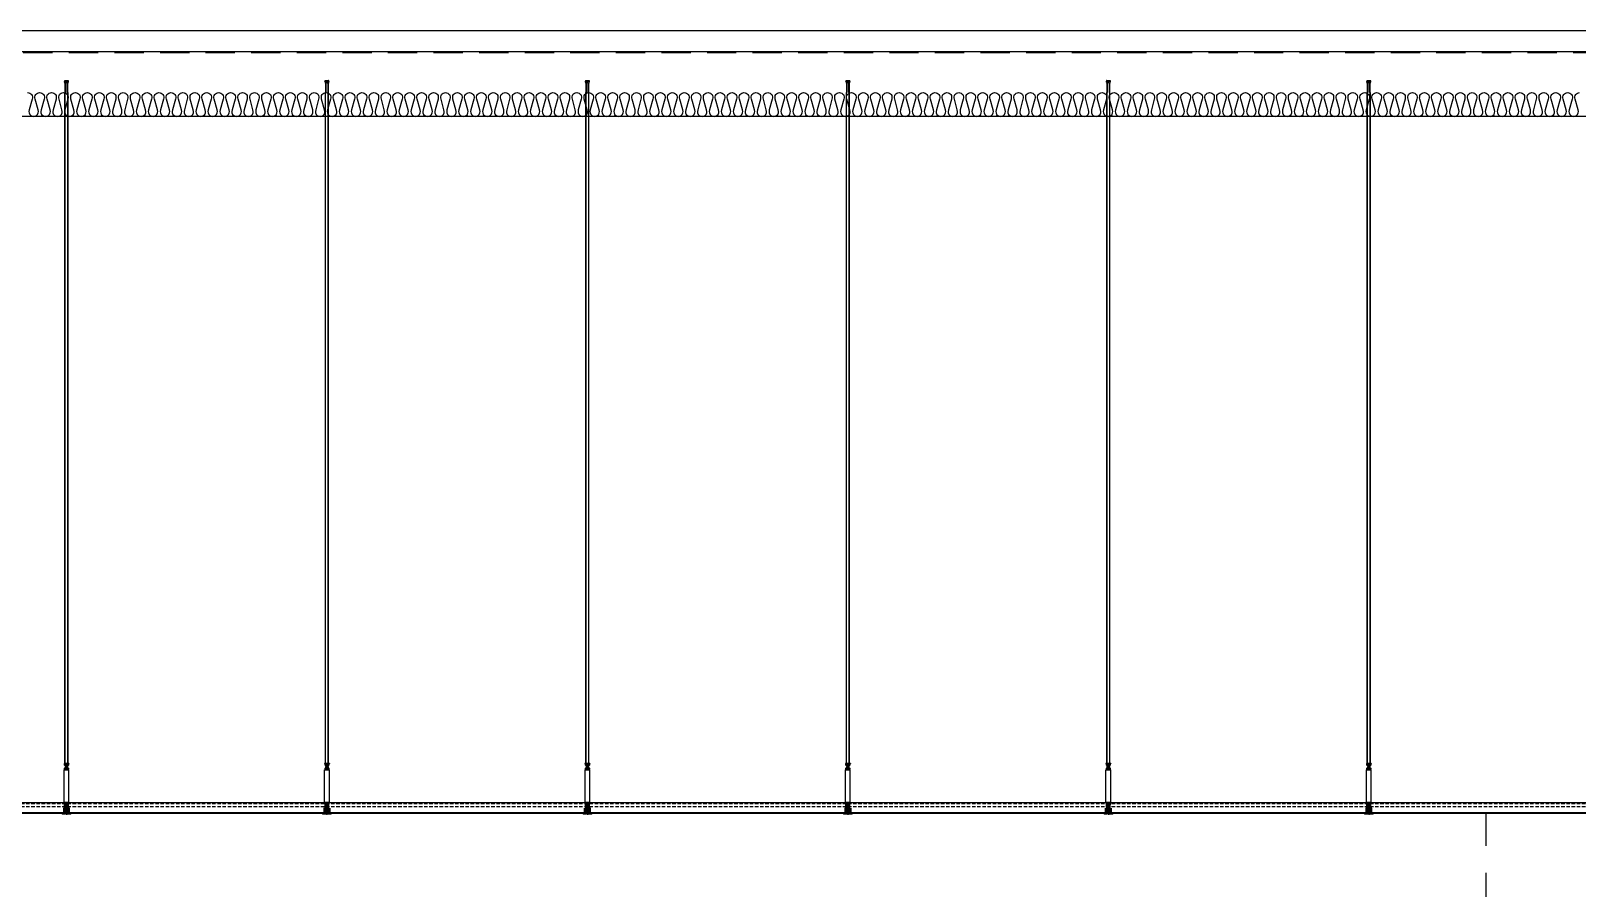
# Model space of a CAD drawing. Header units: millimetres. Extents: x 19868 to 801382, y -4805 to 85279.
# Drawn here: x 145783 to 152907, y 71034 to 74983 of the extents above; entities that cross this region are included whole.
import ezdxf

# ---------------------------------------------------------------- set-up
doc = ezdxf.new("R2010")
doc.units = ezdxf.units.MM
doc.header["$LTSCALE"] = 250
for name, pattern in [('A2', [8, 2, -2, 2, -2]), ('CENTER', [50.8, 31.75, -6.35, 6.35, -6.35]), ('CENTER2', [28.575, 19.05, -3.175, 3.175, -3.175]), ('H1', [1.5, 1, -0.5]), ('HID', [2.8, 1.8, -1]), ('HIDDEN', [9.525, 6.35, -3.175])]:
    doc.linetypes.add(name, pattern=pattern)
for name, color, linetype in [('A-ETC-SERVER', 5, 'H1'), ('A-FIN-8', 8, 'Continuous'), ('A-HAT-WIREMESH', 9, 'g_mesh'), ('A-WP', 1, 'HID'), ('C-1', 252, 'Continuous'), ('C-HANGER', 8, 'Continuous'), ('C-HANGER-C', 8, 'Continuous'), ('C-sec', 252, 'Continuous'), ('C-STL4', 252, 'Continuous'), ('C-STL6', 8, 'Continuous'), ('C-T-BAR MAIN-', 252, 'Continuous'), ('C-삼성엔지니어링_CEILING', 252, 'Continuous'), ('C-압출', 252, 'Continuous'), ('ISL', 251, 'Continuous')]:
    doc.layers.add(name, color=color, linetype=linetype)
doc.layers.add('C-중심선', color=252, linetype='CENTER2', lineweight=20)
doc.styles.add('Gdim', font='')
doc.styles.get('Gdim').set_extended_font_data('Dotum')
doc.linetypes.add('g_mesh', pattern='A,10,-0.8,["X",Gdim,S=0.6,R=0,X=-0.15,Y=-0.3],-0.8', length=11.6)

# ---------------------------------------------------------------- blocks, each defined once
blk = doc.blocks.new('A$C8f9dbc63')
at = {"layer": 'A-ETC-SERVER', "color": 8, "linetype": 'HID', "ltscale": 0.5}
blk.add_line((11398.5, 2650), (11398.5, 4200), dxfattribs=at)
blk = doc.blocks.new('usgh')
at = {"layer": 'C-STL4'}
blk.add_lwpolyline([(1763311, 329517), (1763311, 329599), (1763381, 329599), (1763381, 329517)], close=True, dxfattribs=at)
at = {"layer": 'C-압출', "color": 252, "linetype": 'Continuous', "lineweight": 40, "extrusion": (0, 0, -1)}
for p, q in [((1763325, 329522), (1763320, 329517)), ((1763325, 329599), (1763322, 329596)), ((1763322, 329596), (1763325, 329592)), ((1763325, 329592), (1763322, 329588)), ((1763322, 329588), (1763325, 329584)), ((1763325, 329584), (1763322, 329580)), ((1763322, 329580), (1763325, 329576)), ((1763325, 329576), (1763322, 329572)), ((1763322, 329572), (1763325, 329568)), ((1763325, 329568), (1763322, 329565)), ((1763322, 329565), (1763325, 329561)), ((1763325, 329561), (1763322, 329557)), ((1763322, 329557), (1763325, 329553)), ((1763325, 329553), (1763322, 329549)), ((1763322, 329549), (1763325, 329545)), ((1763325, 329545), (1763322, 329541)), ((1763322, 329541), (1763325, 329538)), ((1763325, 329538), (1763322, 329534)), ((1763322, 329534), (1763325, 329530)), ((1763325, 329530), (1763322, 329526)), ((1763322, 329526), (1763325, 329522)), ((1763363, 329517), (1763368, 329522)), ((1763364, 329596), (1763368, 329599)), ((1763368, 329592), (1763364, 329596)), ((1763364, 329588), (1763368, 329592)), ((1763368, 329584), (1763364, 329588)), ((1763364, 329580), (1763368, 329584)), ((1763368, 329576), (1763364, 329580)), ((1763364, 329572), (1763368, 329576)), ((1763368, 329568), (1763364, 329572)), ((1763364, 329565), (1763368, 329568)), ((1763368, 329561), (1763364, 329565)), ((1763364, 329557), (1763368, 329561)), ((1763368, 329553), (1763364, 329557)), ((1763364, 329549), (1763368, 329553)), ((1763368, 329545), (1763364, 329549)), ((1763364, 329541), (1763368, 329545)), ((1763368, 329538), (1763364, 329541)), ((1763364, 329534), (1763368, 329538)), ((1763368, 329530), (1763364, 329534)), ((1763364, 329526), (1763368, 329530)), ((1763368, 329522), (1763364, 329526))]:
    blk.add_line(p, q, dxfattribs=at)
at = {"layer": 'C-중심선'}
blk.add_line((1763346, 329623), (1763346, 329480), dxfattribs=at)
blk = doc.blocks.new('r6okghj')
at = {"layer": 'C-삼성엔지니어링_CEILING'}
for p, q in [((1770244, 316436), (1770234, 316431)), ((1770244, 316390), (1770234, 316396)), ((1770344, 316436), (1770244, 316436)), ((1770253, 316436), (1770264, 316431)), ((1770253, 316390), (1770264, 316396)), ((1770274, 316436), (1770264, 316431)), ((1770264, 316396), (1770264, 316431)), ((1770274, 316390), (1770264, 316396)), ((1770314, 316436), (1770324, 316431)), ((1770314, 316390), (1770324, 316396)), ((1770334, 316436), (1770324, 316431)), ((1770324, 316396), (1770324, 316431)), ((1770334, 316390), (1770324, 316396)), ((1770344, 316436), (1770354, 316431)), ((1770344, 316390), (1770354, 316396))]:
    blk.add_line(p, q, dxfattribs=at)
for points in [[(1770234, 316431), (1770234, 316396)], [(1770244, 316390), (1770344, 316390)], [(1770354, 316396), (1770354, 316431)]]:
    blk.add_lwpolyline(points, dxfattribs=at)
blk = doc.blocks.new('격자틀-1')
at = {"layer": 'C-HANGER'}
for p, q in [((-16.4, 230.4), (6.3, 230.4)), ((-16.4, 230.4), (-16.4, 228.9)), ((-16.4, 228.9), (6.3, 228.9)), ((6.3, 230.4), (6.3, 228.9))]:
    blk.add_line(p, q, dxfattribs=at)
at = {"layer": 'C-HANGER-C'}
for p, q in [((-16.1, 52.1), (-16.1, 202)), ((6, 202), (-16.1, 202)), ((6, 52.1), (6, 202)), ((6, 52.1), (-16.1, 52.1))]:
    blk.add_line(p, q, dxfattribs=at)
at = {"layer": 'C-STL6', "linetype": 'CENTER2', "ltscale": 20}
blk.add_line((-5, 52.7), (-5, -5), dxfattribs=at)
at = {"layer": 'C-T-BAR MAIN-'}
blk.add_lwpolyline([(-14.3, 41.1), (-14.3, 52.1), (4.2, 52.1), (4.2, 41.1), (2.2, 41.1), (2.2, 50.1), (-12.3, 50.1), (-12.3, 41.1), (-14.3, 41.1)], dxfattribs=at)
at = {"layer": 'C-삼성엔지니어링_CEILING'}
for p, q in [((-10.7, 220.3), (-2.2, 222)), ((-10.7, 220.3), (-9.9, 221.6)), ((-10.7, 218.1), (1, 220.5)), ((-10.7, 220.3), (-9.9, 219.4)), ((-10.7, 218.1), (-9.9, 219.4)), ((-10.7, 215.9), (1, 218.3)), ((-10.7, 218.1), (-9.9, 217.2)), ((-10.7, 215.9), (-9.9, 217.2)), ((-10.7, 213.7), (1, 216.1)), ((-10.7, 215.9), (-9.9, 215)), ((-10.7, 213.7), (-9.9, 215)), ((-10.7, 213.7), (-9.9, 212.8)), ((-10.3, 222), (-9.9, 221.6)), ((-9.9, 221.6), (-7.6, 222)), ((-9.9, 221.6), (-7.6, 222)), ((-9.9, 219.4), (-0.2, 221.3)), ((-9.9, 219.4), (-0.2, 221.3)), ((-9.9, 217.2), (-0.2, 219.1)), ((-9.9, 217.2), (-0.2, 219.1)), ((-9.9, 215), (-0.2, 216.9)), ((-9.9, 215), (-0.2, 216.9)), ((-9.9, 212.8), (-0.2, 214.7)), ((-9.9, 212.8), (-0.2, 214.7)), ((-0.2, 221.3), (0.4, 222)), ((-0.2, 221.3), (1, 220.5)), ((-0.2, 219.1), (1, 220.5)), ((-0.2, 219.1), (1, 218.3)), ((-0.2, 216.9), (1, 218.3)), ((-0.2, 216.9), (1, 216.1)), ((-0.2, 214.7), (1, 216.1)), ((0.3, 215.3), (0.3, 210.8)), ((0.3, 215.3), (0.3, 210.8)), ((-14, 202), (-14, 203.8)), ((-12.4, 210.8), (-13.9, 209.9)), ((-12.4, 203.8), (-13.9, 204.7)), ((2.3, 210.8), (-12.4, 210.8)), ((2.3, 203.8), (-12.4, 203.8)), ((-11.1, 210.8), (-9.5, 209.9)), ((-11.1, 203.8), (-9.5, 204.7)), ((-10.4, 213.4), (-10.4, 210.8)), ((-8, 210.8), (-9.5, 209.9)), ((-9.5, 204.7), (-9.5, 209.9)), ((-8, 203.8), (-9.5, 204.7)), ((-2.1, 210.8), (-0.6, 209.9)), ((-2.1, 203.8), (-0.6, 204.7)), ((1, 210.8), (-0.6, 209.9)), ((-0.6, 204.7), (-0.6, 209.9)), ((1, 203.8), (-0.6, 204.7)), ((2.3, 210.8), (3.8, 209.9)), ((2.3, 203.8), (3.8, 204.7)), ((3.9, 202), (3.9, 203.8))]:
    blk.add_line(p, q, dxfattribs=at)
for points in [[(3.9, 203.8), (-14, 203.8)], [(-13.9, 209.9), (-13.9, 204.7)], [(-12.4, 203.8), (2.3, 203.8)], [(3.8, 204.7), (3.8, 209.9)]]:
    blk.add_lwpolyline(points, dxfattribs=at)
at = {"layer": 'C-압출', "linetype": 'Continuous', "lineweight": 40, "extrusion": (0, 0, -1)}
for p, q in [((-25.1, 0.3), (-25.1, 2.2)), ((-24.8, 2.5), (-12.6, 2.5)), ((-10.1, 0), (-24.8, 0)), ((-12.3, 2.8), (-12.3, 28.3)), ((-10.1, 50), (-8.3, 50)), ((-9.8, 19.7), (-9.8, 18.9)), ((-9.8, 18.9), (-9.2, 18.3)), ((-9.2, 18.3), (-9.8, 17.6)), ((-9.8, 17.6), (-9.2, 17)), ((-9.2, 17), (-9.8, 16.4)), ((-9.8, 16.4), (-9.2, 15.8)), ((-9.2, 15.8), (-9.8, 15.1)), ((-9.8, 15.1), (-9.2, 14.5)), ((-9.2, 14.5), (-9.8, 13.9)), ((-9.8, 13.9), (-9.2, 13.2)), ((-9.2, 13.2), (-9.8, 12.6)), ((-9.8, 12.6), (-9.2, 12)), ((-9.2, 12), (-9.8, 11.4)), ((-9.8, 11.4), (-9.2, 10.8)), ((-9.2, 10.8), (-9.8, 10.1)), ((-9.8, 10.1), (-9.2, 9.5)), ((-9.2, 9.5), (-9.8, 8.9)), ((-9.8, 8.9), (-9.2, 8.2)), ((-9.2, 8.2), (-9.8, 7.6)), ((-9.8, 7.6), (-9.2, 7)), ((-9.2, 7), (-9.8, 6.4)), ((-9.8, 6.4), (-9.2, 5.8)), ((-9.2, 5.8), (-9.8, 5.1)), ((-9.8, 5.1), (-9.2, 4.5)), ((-9.2, 4.5), (-9.8, 3.9)), ((-9.8, 3.9), (-9.2, 3.2)), ((-9.2, 3.2), (-9.8, 2.6)), ((-9.8, 2.6), (-9.2, 2)), ((-9.2, 2), (-9.8, 1.4)), ((-9.8, 1.4), (-9.8, 0.6)), ((-9.8, 0.6), (-9.8, 0.3)), ((-0.6, 20), (-9.5, 20)), ((-8.1, 49.7), (-8.1, 49.5)), ((-2, 49), (-2, 49.7)), ((-1.7, 50), (0.1, 50)), ((-0.9, 17.6), (-0.3, 18.3)), ((-0.3, 17), (-0.9, 17.6)), ((-0.9, 16.4), (-0.3, 17)), ((-0.3, 15.8), (-0.9, 16.4)), ((-0.9, 15.1), (-0.3, 15.8)), ((-0.3, 14.5), (-0.9, 15.1)), ((-0.9, 13.9), (-0.3, 14.5)), ((-0.3, 13.2), (-0.9, 13.9)), ((-0.9, 12.6), (-0.3, 13.2)), ((-0.3, 12), (-0.9, 12.6)), ((-0.9, 11.4), (-0.3, 12)), ((-0.3, 10.8), (-0.9, 11.4)), ((-0.9, 10.1), (-0.3, 10.8)), ((-0.3, 9.5), (-0.9, 10.1)), ((-0.9, 8.9), (-0.3, 9.5)), ((-0.3, 8.2), (-0.9, 8.9)), ((-0.9, 7.6), (-0.3, 8.2)), ((-0.3, 7), (-0.9, 7.6)), ((-0.9, 6.4), (-0.3, 7)), ((-0.3, 5.8), (-0.9, 6.4)), ((-0.9, 5.1), (-0.3, 5.8)), ((-0.3, 4.5), (-0.9, 5.1)), ((-0.9, 3.9), (-0.3, 4.5)), ((-0.3, 3.2), (-0.9, 3.9)), ((-0.9, 2.6), (-0.3, 3.2)), ((-0.3, 2), (-0.9, 2.6)), ((-0.9, 1.4), (-0.3, 2)), ((-0.3, 0.8), (-0.9, 1.4)), ((-0.3, 18.3), (-0.3, 19.7)), ((-0.3, 0.3), (-0.3, 0.8)), ((14.7, 0), (0, 0)), ((2.2, 28.3), (2.2, 2.8)), ((2.5, 2.5), (14.7, 2.5)), ((14.9, 2.2), (14.9, 0.3))]:
    blk.add_line(p, q, dxfattribs=at)
at = {"layer": 'C-압출', "linetype": 'Continuous', "lineweight": 40}
for p, q in [((-12.3, 28.3), (-12.3, 49.7)), ((-12, 50), (-8.3, 50)), ((-9.3, 31.3), (-9.3, 44.7)), ((-9, 45), (-8.3, 45)), ((-9, 31), (-1.1, 31)), ((-8.1, 49.7), (-8.1, 45.3)), ((-2, 49.7), (-2, 45.3)), ((-1.7, 50), (1.9, 50)), ((-1.7, 45), (-1.1, 45)), ((-0.8, 31.3), (-0.8, 44.7)), ((2.2, 28.3), (2.2, 49.7))]:
    blk.add_line(p, q, dxfattribs=at)
at = {"layer": 'C-압출', "linetype": 'Continuous', "lineweight": 40, "extrusion": (0, 0, -1)}
for centre, start, end in [((24.8, 0.3), 270, 0), ((12.6, 2.8), 180, 270), ((10.1, 0.3), 180, 270), ((9.5, 19.7), 0, 90), ((8.3, 49.7), 90, 180), ((1.7, 49.7), 0, 90), ((0.6, 19.7), 90, 180), ((0, 0.3), 270, 0), ((-2.5, 2.8), 270, 0), ((-14.7, 2.2), 90, 180), ((-14.7, 0.3), 180, 270)]:
    blk.add_arc(centre, 0.3, start, end, dxfattribs=at)
at = {"layer": 'C-압출', "linetype": 'Continuous', "lineweight": 40}
for centre, start, end in [((-12, 49.7), 90, 180), ((-9, 44.7), 90, 180), ((-9, 31.3), 180, 270), ((-8.3, 49.7), 0, 90), ((-8.3, 45.3), 270, 0), ((-1.7, 45.3), 180, 270), ((-1.1, 44.7), 0, 90), ((-1.1, 31.3), 270, 0), ((1.9, 49.7), 0, 90)]:
    blk.add_arc(centre, 0.3, start, end, dxfattribs=at)
at = {"layer": 'C-압출'}
blk.add_arc((-1.7, 49.7), 0.3, 90, 180, dxfattribs=at)
at = {"layer": 'C-중심선', "linetype": 'CENTER', "lineweight": 5}
blk.add_line((-14.5, 25.5), (4.4, 25.5), dxfattribs=at)
at = {"layer": 'C-HANGER-C'}
for name, p, xscale, yscale, zscale in [('r6okghj', (-263370.1, -46847), 0.1487691112046762, 0.1487691112046762, 0.1487691112046762), ('usgh', (-176673.6, -32977.4), 0.1001893939418906, 0.1001893939418906, 0.1001893939418906)]:
    blk.add_blockref(name, p, dxfattribs=dict(at, xscale=xscale, yscale=yscale, zscale=zscale))

msp = doc.modelspace()

# ---------------------------------------------------------------- linework, layer by layer
at = {"layer": 'A-FIN-8'}
msp.add_line((159320, 74886.9), (117956.4, 74886.9), dxfattribs=at)
at = {"layer": 'A-HAT-WIREMESH', "ltscale": 0.6}
msp.add_line((159330.2, 74982.9), (117946.2, 74982.9), dxfattribs=at)
at = {"layer": 'A-WP', "ltscale": 0.3}
msp.add_line((159323.1, 74881.9), (117953.4, 74881.9), dxfattribs=at)
at = {"layer": 'C-1', "linetype": 'A2'}
for p, q in [((145938.5, 74746.1), (145937.4, 74748.9)), ((145937.9, 74750), (145943.6, 74751.2)), ((145942.3, 74741.7), (145938, 74751.5)), ((145938.5, 74746.1), (145939.4, 74746.4)), ((145939.2, 74744.4), (145940, 74744.7)), ((145940.2, 74741.7), (145939.2, 74744.4)), ((145940, 74744.7), (145939.4, 74746.4)), ((145939.5, 74753.8), (145954.7, 74753.8)), ((145940.2, 74741.7), (145940.2, 74698.9)), ((145942.3, 74741.7), (145942.3, 74698.9)), ((145947.1, 74742.5), (145944.5, 74750.7)), ((145947.1, 74742.5), (145949.7, 74750.7)), ((145950.7, 74751.2), (145956.3, 74750)), ((145952, 74741.7), (145956.2, 74751.5)), ((145952, 74698.9), (145952, 74741.7)), ((145954, 74741.7), (145955.1, 74744.4)), ((145954, 74698.9), (145954, 74741.7)), ((145954.2, 74744.7), (145954.8, 74746.4)), ((145955.1, 74744.4), (145954.2, 74744.7)), ((145955.7, 74746.1), (145954.8, 74746.4)), ((145955.7, 74746.1), (145956.9, 74748.9)), ((147138.5, 74746.1), (147137.4, 74748.9)), ((147137.9, 74750), (147143.6, 74751.2)), ((147142.3, 74741.7), (147138, 74751.5)), ((147138.5, 74746.1), (147139.4, 74746.4)), ((147139.2, 74744.4), (147140, 74744.7)), ((147140.2, 74741.7), (147139.2, 74744.4)), ((147140, 74744.7), (147139.4, 74746.4)), ((147139.5, 74753.8), (147154.7, 74753.8)), ((147140.2, 74741.7), (147140.2, 74698.9)), ((147142.3, 74741.7), (147142.3, 74698.9)), ((147147.1, 74742.5), (147144.5, 74750.7)), ((147147.1, 74742.5), (147149.7, 74750.7)), ((147150.7, 74751.2), (147156.3, 74750)), ((147152, 74741.7), (147156.2, 74751.5)), ((147152, 74698.9), (147152, 74741.7)), ((147154, 74741.7), (147155.1, 74744.4)), ((147154, 74698.9), (147154, 74741.7)), ((147154.2, 74744.7), (147154.8, 74746.4)), ((147155.1, 74744.4), (147154.2, 74744.7)), ((147155.7, 74746.1), (147154.8, 74746.4)), ((147155.7, 74746.1), (147156.9, 74748.9)), ((148338.5, 74746.1), (148337.4, 74748.9)), ((148337.9, 74750), (148343.6, 74751.2)), ((148342.3, 74741.7), (148338, 74751.5)), ((148338.5, 74746.1), (148339.4, 74746.4)), ((148339.2, 74744.4), (148340, 74744.7)), ((148340.2, 74741.7), (148339.2, 74744.4)), ((148340, 74744.7), (148339.4, 74746.4)), ((148339.5, 74753.8), (148354.7, 74753.8)), ((148340.2, 74741.7), (148340.2, 74698.9)), ((148342.3, 74741.7), (148342.3, 74698.9)), ((148347.1, 74742.5), (148344.5, 74750.7)), ((148347.1, 74742.5), (148349.7, 74750.7)), ((148350.7, 74751.2), (148356.3, 74750)), ((148352, 74741.7), (148356.2, 74751.5)), ((148352, 74698.9), (148352, 74741.7)), ((148354, 74741.7), (148355.1, 74744.4)), ((148354, 74698.9), (148354, 74741.7)), ((148354.2, 74744.7), (148354.8, 74746.4)), ((148355.1, 74744.4), (148354.2, 74744.7)), ((148355.7, 74746.1), (148354.8, 74746.4)), ((148355.7, 74746.1), (148356.9, 74748.9)), ((149538.5, 74746.1), (149537.4, 74748.9)), ((149537.9, 74750), (149543.6, 74751.2)), ((149542.3, 74741.7), (149538, 74751.5)), ((149538.5, 74746.1), (149539.4, 74746.4)), ((149539.2, 74744.4), (149540, 74744.7)), ((149540.2, 74741.7), (149539.2, 74744.4)), ((149540, 74744.7), (149539.4, 74746.4)), ((149539.5, 74753.8), (149554.7, 74753.8)), ((149540.2, 74741.7), (149540.2, 74698.9)), ((149542.3, 74741.7), (149542.3, 74698.9)), ((149547.1, 74742.5), (149544.5, 74750.7)), ((149547.1, 74742.5), (149549.7, 74750.7)), ((149550.7, 74751.2), (149556.3, 74750)), ((149552, 74741.7), (149556.2, 74751.5)), ((149552, 74698.9), (149552, 74741.7)), ((149554, 74741.7), (149555.1, 74744.4)), ((149554, 74698.9), (149554, 74741.7)), ((149554.2, 74744.7), (149554.8, 74746.4)), ((149555.1, 74744.4), (149554.2, 74744.7)), ((149555.7, 74746.1), (149554.8, 74746.4)), ((149555.7, 74746.1), (149556.9, 74748.9)), ((150738.5, 74746.1), (150737.4, 74748.9)), ((150737.9, 74750), (150743.6, 74751.2)), ((150742.3, 74741.7), (150738, 74751.5)), ((150738.5, 74746.1), (150739.4, 74746.4)), ((150739.2, 74744.4), (150740, 74744.7)), ((150740.2, 74741.7), (150739.2, 74744.4)), ((150740, 74744.7), (150739.4, 74746.4)), ((150739.5, 74753.8), (150754.7, 74753.8)), ((150740.2, 74741.7), (150740.2, 74698.9)), ((150742.3, 74741.7), (150742.3, 74698.9)), ((150747.1, 74742.5), (150744.5, 74750.7)), ((150747.1, 74742.5), (150749.7, 74750.7)), ((150750.7, 74751.2), (150756.3, 74750)), ((150752, 74741.7), (150756.2, 74751.5)), ((150752, 74698.9), (150752, 74741.7)), ((150754, 74741.7), (150755.1, 74744.4)), ((150754, 74698.9), (150754, 74741.7)), ((150754.2, 74744.7), (150754.8, 74746.4)), ((150755.1, 74744.4), (150754.2, 74744.7)), ((150755.7, 74746.1), (150754.8, 74746.4)), ((150755.7, 74746.1), (150756.9, 74748.9)), ((151938.5, 74746.1), (151937.4, 74748.9)), ((151937.9, 74750), (151943.6, 74751.2)), ((151942.3, 74741.7), (151938, 74751.5)), ((151938.5, 74746.1), (151939.4, 74746.4)), ((151939.2, 74744.4), (151940, 74744.7)), ((151940.2, 74741.7), (151939.2, 74744.4)), ((151940, 74744.7), (151939.4, 74746.4)), ((151939.5, 74753.8), (151954.7, 74753.8)), ((151940.2, 74741.7), (151940.2, 74698.9)), ((151942.3, 74741.7), (151942.3, 74698.9)), ((151947.1, 74742.5), (151944.5, 74750.7)), ((151947.1, 74742.5), (151949.7, 74750.7)), ((151950.7, 74751.2), (151956.3, 74750)), ((151952, 74741.7), (151956.2, 74751.5)), ((151952, 74698.9), (151952, 74741.7)), ((151954, 74741.7), (151955.1, 74744.4)), ((151954, 74698.9), (151954, 74741.7)), ((151954.2, 74744.7), (151954.8, 74746.4)), ((151955.1, 74744.4), (151954.2, 74744.7)), ((151955.7, 74746.1), (151954.8, 74746.4)), ((151955.7, 74746.1), (151956.9, 74748.9))]:
    msp.add_line(p, q, dxfattribs=at)
for centre, radius, start, end in [((145938.1, 74749.2), 0.808, 102.52881, 201.80141), ((145939.5, 74752.2), 1.62, 90, 203.42869), ((145943.7, 74750.4), 0.808, 17.65012, 102.52881), ((145950.5, 74750.4), 0.808, 77.47119, 162.34988), ((145954.7, 74752.2), 1.62, 336.57131, 90), ((145956.1, 74749.2), 0.808, 338.19859, 77.47119), ((147138.1, 74749.2), 0.808, 102.52881, 201.80141), ((147139.5, 74752.2), 1.62, 90, 203.42869), ((147143.7, 74750.4), 0.808, 17.65012, 102.52881), ((147150.5, 74750.4), 0.808, 77.47119, 162.34988), ((147154.7, 74752.2), 1.62, 336.57131, 90), ((147156.1, 74749.2), 0.808, 338.19859, 77.47119), ((148338.1, 74749.2), 0.808, 102.52881, 201.80141), ((148339.5, 74752.2), 1.62, 90, 203.42869), ((148343.7, 74750.4), 0.808, 17.65012, 102.52881), ((148350.5, 74750.4), 0.808, 77.47119, 162.34988), ((148354.7, 74752.2), 1.62, 336.57131, 90), ((148356.1, 74749.2), 0.808, 338.19859, 77.47119), ((149538.1, 74749.2), 0.808, 102.52881, 201.80141), ((149539.5, 74752.2), 1.62, 90, 203.42869), ((149543.7, 74750.4), 0.808, 17.65012, 102.52881), ((149550.5, 74750.4), 0.808, 77.47119, 162.34988), ((149554.7, 74752.2), 1.62, 336.57131, 90), ((149556.1, 74749.2), 0.808, 338.19859, 77.47119), ((150738.1, 74749.2), 0.808, 102.52881, 201.80141), ((150739.5, 74752.2), 1.62, 90, 203.42869), ((150743.7, 74750.4), 0.808, 17.65012, 102.52881), ((150750.5, 74750.4), 0.808, 77.47119, 162.34988), ((150754.7, 74752.2), 1.62, 336.57131, 90), ((150756.1, 74749.2), 0.808, 338.19859, 77.47119), ((151938.1, 74749.2), 0.808, 102.52881, 201.80141), ((151939.5, 74752.2), 1.62, 90, 203.42869), ((151943.7, 74750.4), 0.808, 17.65012, 102.52881), ((151950.5, 74750.4), 0.808, 77.47119, 162.34988), ((151954.7, 74752.2), 1.62, 336.57131, 90), ((151956.1, 74749.2), 0.808, 338.19859, 77.47119)]:
    msp.add_arc(centre, radius, start, end, dxfattribs=at)
at = {"layer": 'C-HANGER'}
for p, q in [((145940, 71606.9), (145940, 74698.9)), ((145940.9, 71606.9), (145940.9, 74698.9)), ((145953.4, 71606.9), (145953.4, 74698.9)), ((145954.3, 71606.9), (145954.3, 74698.9)), ((147140, 71606.9), (147140, 74698.9)), ((147140.9, 71606.9), (147140.9, 74698.9)), ((147153.4, 71606.9), (147153.4, 74698.9)), ((147154.3, 71606.9), (147154.3, 74698.9)), ((148340, 71606.9), (148340, 74698.9)), ((148340.9, 71606.9), (148340.9, 74698.9)), ((148353.4, 71606.9), (148353.4, 74698.9)), ((148354.3, 71606.9), (148354.3, 74698.9)), ((149540, 71606.9), (149540, 74698.9)), ((149540.9, 71606.9), (149540.9, 74698.9)), ((149553.4, 71606.9), (149553.4, 74698.9)), ((149554.3, 71606.9), (149554.3, 74698.9)), ((150740, 71606.9), (150740, 74698.9)), ((150740.9, 71606.9), (150740.9, 74698.9)), ((150753.4, 71606.9), (150753.4, 74698.9)), ((150754.3, 71606.9), (150754.3, 74698.9)), ((151940, 71606.9), (151940, 74698.9)), ((151940.9, 71606.9), (151940.9, 74698.9)), ((151953.4, 71606.9), (151953.4, 74698.9)), ((151954.3, 71606.9), (151954.3, 74698.9))]:
    msp.add_line(p, q, dxfattribs=at)
at = {"layer": 'C-sec'}
for points in [[(145933.2, 71379.7), (144761.1, 71379.7, -0.361786), (144760.8, 71380), (144760.8, 71401.7), (144760.1, 71401.7), (144760.1, 71379.2, 0.414214), (144760.4, 71378.9), (145933.8, 71378.9, 0.414214), (145934.1, 71379.2), (145934.1, 71401.7), (145933.4, 71401.7), (145933.4, 71380, -0.414214), (145933.1, 71379.7)], [(147133.2, 71379.7), (145961.1, 71379.7, -0.361786), (145960.8, 71380), (145960.8, 71401.7), (145960.1, 71401.7), (145960.1, 71379.2, 0.414214), (145960.4, 71378.9), (147133.8, 71378.9, 0.414214), (147134.1, 71379.2), (147134.1, 71401.7), (147133.4, 71401.7), (147133.4, 71380, -0.414214), (147133.1, 71379.7)], [(148333.2, 71379.7), (147161.1, 71379.7, -0.361786), (147160.8, 71380), (147160.8, 71401.7), (147160.1, 71401.7), (147160.1, 71379.2, 0.414214), (147160.4, 71378.9), (148333.8, 71378.9, 0.414214), (148334.1, 71379.2), (148334.1, 71401.7), (148333.4, 71401.7), (148333.4, 71380, -0.414214), (148333.1, 71379.7)], [(149533.2, 71379.7), (148361.1, 71379.7, -0.361786), (148360.8, 71380), (148360.8, 71401.7), (148360.1, 71401.7), (148360.1, 71379.2, 0.414214), (148360.4, 71378.9), (149533.8, 71378.9, 0.414214), (149534.1, 71379.2), (149534.1, 71401.7), (149533.4, 71401.7), (149533.4, 71380, -0.414214), (149533.1, 71379.7)], [(150733.2, 71379.7), (149561.1, 71379.7, -0.361786), (149560.8, 71380), (149560.8, 71401.7), (149560.1, 71401.7), (149560.1, 71379.2, 0.414214), (149560.4, 71378.9), (150733.8, 71378.9, 0.414214), (150734.1, 71379.2), (150734.1, 71401.7), (150733.4, 71401.7), (150733.4, 71380, -0.414214), (150733.1, 71379.7)], [(151933.2, 71379.7), (150761.1, 71379.7, -0.361786), (150760.8, 71380), (150760.8, 71401.7), (150760.1, 71401.7), (150760.1, 71379.2, 0.414214), (150760.4, 71378.9), (151933.8, 71378.9, 0.414214), (151934.1, 71379.2), (151934.1, 71401.7), (151933.4, 71401.7), (151933.4, 71380, -0.414214), (151933.1, 71379.7)], [(153133.2, 71379.7), (151961.1, 71379.7, -0.361786), (151960.8, 71380), (151960.8, 71401.7), (151960.1, 71401.7), (151960.1, 71379.2, 0.414214), (151960.4, 71378.9), (153133.8, 71378.9, 0.414214), (153134.1, 71379.2), (153134.1, 71401.7), (153133.4, 71401.7), (153133.4, 71380, -0.414214), (153133.1, 71379.7)]]:
    msp.add_lwpolyline(points, format="xyb", dxfattribs=at)
at = {"layer": 'C-STL6'}
msp.add_line((154016.2, 71426.4), (138760.1, 71426.4), dxfattribs=at)
at = {"layer": 'C-STL6', "linetype": 'HIDDEN', "ltscale": 0.01}
for p, q in [((154016.2, 71421.5), (138760.1, 71421.5)), ((154016.2, 71407.5), (138760.1, 71407.5))]:
    msp.add_line(p, q, dxfattribs=at)
at = {"layer": 'ISL'}
msp.add_lwpolyline([(145768.2, 74698.9, -0.524856), (145788.8, 74669.1), (145775.1, 74618.7, 1.449198), (145816.3, 74618.7), (145802.6, 74669.1, -0.524856), (145823.2, 74698.9, -0.524856), (145843.8, 74669.1), (145830.1, 74618.7, 1.449198), (145871.3, 74618.7), (145857.6, 74669.1, -0.524856), (145878.2, 74698.9, -0.524856), (145898.8, 74669.1), (145885.1, 74618.7, 1.449198), (145926.3, 74618.7), (145912.6, 74669.1, -0.524856), (145933.2, 74698.9, -0.524856), (145953.8, 74669.1), (145940.1, 74618.7, 1.449198), (145981.3, 74618.7), (145967.6, 74669.1, -0.524856), (145988.2, 74698.9, -0.524856), (146008.8, 74669.1), (145995.1, 74618.7, 1.449198), (146036.3, 74618.7), (146022.6, 74669.1, -0.524856), (146043.2, 74698.9, -0.524856), (146063.8, 74669.1), (146050.1, 74618.7, 1.449198), (146091.3, 74618.7), (146077.6, 74669.1, -0.524856), (146098.2, 74698.9, -0.524856), (146118.8, 74669.1), (146105.1, 74618.7, 1.449198), (146146.3, 74618.7), (146132.6, 74669.1, -0.524856), (146153.2, 74698.9, -0.524856), (146173.8, 74669.1), (146160.1, 74618.7, 1.449198), (146201.3, 74618.7), (146187.6, 74669.1, -0.524856), (146208.2, 74698.9, -0.524856), (146228.8, 74669.1), (146215.1, 74618.7, 1.449198), (146256.3, 74618.7), (146242.6, 74669.1, -0.524856), (146263.2, 74698.9, -0.524856), (146283.8, 74669.1), (146270.1, 74618.7, 1.449198), (146311.3, 74618.7), (146297.6, 74669.1, -0.524856), (146318.2, 74698.9, -0.524856), (146338.8, 74669.1), (146325.1, 74618.7, 1.449198), (146366.3, 74618.7), (146352.6, 74669.1, -0.524856), (146373.2, 74698.9, -0.524856), (146393.8, 74669.1), (146380.1, 74618.7, 1.449198), (146421.3, 74618.7), (146407.6, 74669.1, -0.524856), (146428.2, 74698.9, -0.524856), (146448.8, 74669.1), (146435.1, 74618.7, 1.449198), (146476.3, 74618.7), (146462.6, 74669.1, -0.524856), (146483.2, 74698.9, -0.524856), (146503.8, 74669.1), (146490.1, 74618.7, 1.449198), (146531.3, 74618.7), (146517.6, 74669.1, -0.524856), (146538.2, 74698.9, -0.524856), (146558.8, 74669.1), (146545.1, 74618.7, 1.449198), (146586.3, 74618.7), (146572.6, 74669.1, -0.524856), (146593.2, 74698.9, -0.524856), (146613.8, 74669.1), (146600.1, 74618.7, 1.449198), (146641.3, 74618.7), (146627.6, 74669.1, -0.524856), (146648.2, 74698.9, -0.524856), (146668.8, 74669.1), (146655.1, 74618.7, 1.449198), (146696.3, 74618.7), (146682.6, 74669.1, -0.524856), (146703.2, 74698.9, -0.524856), (146723.8, 74669.1), (146710.1, 74618.7, 1.449198), (146751.3, 74618.7), (146737.6, 74669.1, -0.524856), (146758.2, 74698.9, -0.524856), (146778.8, 74669.1), (146765.1, 74618.7, 1.449198), (146806.3, 74618.7), (146792.6, 74669.1, -0.524856), (146813.2, 74698.9, -0.524856), (146833.8, 74669.1), (146820.1, 74618.7, 1.449198), (146861.3, 74618.7), (146847.6, 74669.1, -0.524856), (146868.2, 74698.9, -0.524856), (146888.8, 74669.1), (146875.1, 74618.7, 1.449198), (146916.3, 74618.7), (146902.6, 74669.1, -0.524856), (146923.2, 74698.9, -0.524856), (146943.8, 74669.1), (146930.1, 74618.7, 1.449198), (146971.3, 74618.7), (146957.6, 74669.1, -0.524856), (146978.2, 74698.9, -0.524856), (146998.8, 74669.1), (146985.1, 74618.7, 1.449198), (147026.3, 74618.7), (147012.6, 74669.1, -0.524856), (147033.2, 74698.9, -0.524856), (147053.8, 74669.1), (147040.1, 74618.7, 1.449198), (147081.3, 74618.7), (147067.6, 74669.1, -0.524856), (147088.2, 74698.9, -0.524856), (147108.8, 74669.1), (147095.1, 74618.7, 1.449198), (147136.3, 74618.7), (147122.6, 74669.1, -0.524856), (147143.2, 74698.9, -0.524856), (147163.8, 74669.1), (147150.1, 74618.7, 1.449198), (147191.3, 74618.7), (147177.6, 74669.1, -0.524856), (147198.2, 74698.9, -0.524856), (147218.8, 74669.1), (147205.1, 74618.7, 1.449198), (147246.3, 74618.7), (147232.6, 74669.1, -0.524856), (147253.2, 74698.9, -0.524856), (147273.8, 74669.1), (147260.1, 74618.7, 1.449198), (147301.3, 74618.7), (147287.6, 74669.1, -0.524856), (147308.2, 74698.9, -0.524856), (147328.8, 74669.1), (147315.1, 74618.7, 1.449198), (147356.3, 74618.7), (147342.6, 74669.1, -0.524856), (147363.2, 74698.9, -0.524856), (147383.8, 74669.1), (147370.1, 74618.7, 1.449198), (147411.3, 74618.7), (147397.6, 74669.1, -0.524856), (147418.2, 74698.9, -0.524856), (147438.8, 74669.1), (147425.1, 74618.7, 1.449198), (147466.3, 74618.7), (147452.6, 74669.1, -0.524856), (147473.2, 74698.9, -0.524856), (147493.8, 74669.1), (147480.1, 74618.7, 1.449198), (147521.3, 74618.7), (147507.6, 74669.1, -0.524856), (147528.2, 74698.9, -0.524856), (147548.8, 74669.1), (147535.1, 74618.7, 1.449198), (147576.3, 74618.7), (147562.6, 74669.1, -0.524856), (147583.2, 74698.9, -0.524856), (147603.8, 74669.1), (147590.1, 74618.7, 1.449198), (147631.3, 74618.7), (147617.6, 74669.1, -0.524856), (147638.2, 74698.9, -0.524856), (147658.8, 74669.1), (147645.1, 74618.7, 1.449198), (147686.3, 74618.7), (147672.6, 74669.1, -0.524856), (147693.2, 74698.9, -0.524856), (147713.8, 74669.1), (147700.1, 74618.7, 1.449198), (147741.3, 74618.7), (147727.6, 74669.1, -0.524856), (147748.2, 74698.9, -0.524856), (147768.8, 74669.1), (147755.1, 74618.7, 1.449198), (147796.3, 74618.7), (147782.6, 74669.1, -0.524856), (147803.2, 74698.9, -0.524856), (147823.8, 74669.1), (147810.1, 74618.7, 1.449198), (147851.3, 74618.7), (147837.6, 74669.1, -0.524856), (147858.2, 74698.9, -0.524856), (147878.8, 74669.1), (147865.1, 74618.7, 1.449198), (147906.3, 74618.7), (147892.6, 74669.1, -0.524856), (147913.2, 74698.9, -0.524856), (147933.8, 74669.1), (147920.1, 74618.7, 1.449198), (147961.3, 74618.7), (147947.6, 74669.1, -0.524856), (147968.2, 74698.9, -0.524856), (147988.8, 74669.1), (147975.1, 74618.7, 1.449198), (148016.3, 74618.7), (148002.6, 74669.1, -0.524856), (148023.2, 74698.9, -0.524856), (148043.8, 74669.1), (148030.1, 74618.7, 1.449198), (148071.3, 74618.7), (148057.6, 74669.1, -0.524856), (148078.2, 74698.9, -0.524856), (148098.8, 74669.1), (148085.1, 74618.7, 1.449198), (148126.3, 74618.7), (148112.6, 74669.1, -0.524856), (148133.2, 74698.9, -0.524856), (148153.8, 74669.1), (148140.1, 74618.7, 1.449198), (148181.3, 74618.7), (148167.6, 74669.1, -0.524856), (148188.2, 74698.9, -0.524856), (148208.8, 74669.1), (148195.1, 74618.7, 1.449198), (148236.3, 74618.7), (148222.6, 74669.1, -0.524856), (148243.2, 74698.9, -0.524856), (148263.8, 74669.1), (148250.1, 74618.7, 1.449198), (148291.3, 74618.7), (148277.6, 74669.1, -0.524856), (148298.2, 74698.9, -0.524856), (148318.8, 74669.1), (148305.1, 74618.7, 1.449198), (148346.3, 74618.7), (148332.6, 74669.1, -0.524856), (148353.2, 74698.9, -0.524856), (148373.8, 74669.1), (148360.1, 74618.7, 1.449198), (148401.3, 74618.7), (148387.6, 74669.1, -0.524856), (148408.2, 74698.9, -0.524856), (148428.8, 74669.1), (148415.1, 74618.7, 1.449198), (148456.3, 74618.7), (148442.6, 74669.1, -0.524856), (148463.2, 74698.9, -0.524856), (148483.8, 74669.1), (148470.1, 74618.7, 1.449198), (148511.3, 74618.7), (148497.6, 74669.1, -0.524856), (148518.2, 74698.9, -0.524856), (148538.8, 74669.1), (148525.1, 74618.7, 1.449198), (148566.3, 74618.7), (148552.6, 74669.1, -0.524856), (148573.2, 74698.9, -0.524856), (148593.8, 74669.1), (148580.1, 74618.7, 1.449198), (148621.3, 74618.7), (148607.6, 74669.1, -0.524856), (148628.2, 74698.9, -0.524856), (148648.8, 74669.1), (148635.1, 74618.7, 1.449198), (148676.3, 74618.7), (148662.6, 74669.1, -0.524856), (148683.2, 74698.9, -0.524856), (148703.8, 74669.1), (148690.1, 74618.7, 1.449198), (148731.3, 74618.7), (148717.6, 74669.1, -0.524856), (148738.2, 74698.9, -0.524856), (148758.8, 74669.1), (148745.1, 74618.7, 1.449198), (148786.3, 74618.7), (148772.6, 74669.1, -0.524856), (148793.2, 74698.9, -0.524856), (148813.8, 74669.1), (148800.1, 74618.7, 1.449198), (148841.3, 74618.7), (148827.6, 74669.1, -0.524856), (148848.2, 74698.9, -0.524856), (148868.8, 74669.1), (148855.1, 74618.7, 1.449198), (148896.3, 74618.7), (148882.6, 74669.1, -0.524856), (148903.2, 74698.9, -0.524856), (148923.8, 74669.1), (148910.1, 74618.7, 1.449198), (148951.3, 74618.7), (148937.6, 74669.1, -0.524856), (148958.2, 74698.9, -0.524856), (148978.8, 74669.1), (148965.1, 74618.7, 1.449198), (149006.3, 74618.7), (148992.6, 74669.1, -0.524856), (149013.2, 74698.9, -0.524856), (149033.8, 74669.1), (149020.1, 74618.7, 1.449198), (149061.3, 74618.7), (149047.6, 74669.1, -0.524856), (149068.2, 74698.9, -0.524856), (149088.8, 74669.1), (149075.1, 74618.7, 1.449198), (149116.3, 74618.7), (149102.6, 74669.1, -0.524856), (149123.2, 74698.9, -0.524856), (149143.8, 74669.1), (149130.1, 74618.7, 1.449198), (149171.3, 74618.7), (149157.6, 74669.1, -0.524856), (149178.2, 74698.9, -0.524856), (149198.8, 74669.1), (149185.1, 74618.7, 1.449198), (149226.3, 74618.7), (149212.6, 74669.1, -0.524856), (149233.2, 74698.9, -0.524856), (149253.8, 74669.1), (149240.1, 74618.7, 1.449198), (149281.3, 74618.7), (149267.6, 74669.1, -0.524856), (149288.2, 74698.9, -0.524856), (149308.8, 74669.1), (149295.1, 74618.7, 1.449198), (149336.3, 74618.7), (149322.6, 74669.1, -0.524856), (149343.2, 74698.9, -0.524856), (149363.8, 74669.1), (149350.1, 74618.7, 1.449198), (149391.3, 74618.7), (149377.6, 74669.1, -0.524856), (149398.2, 74698.9, -0.524856), (149418.8, 74669.1), (149405.1, 74618.7, 1.449198), (149446.3, 74618.7), (149432.6, 74669.1, -0.524856), (149453.2, 74698.9, -0.524856), (149473.8, 74669.1), (149460.1, 74618.7, 1.449198), (149501.3, 74618.7), (149487.6, 74669.1, -0.524856), (149508.2, 74698.9, -0.524856), (149528.8, 74669.1), (149515.1, 74618.7, 1.449198), (149556.3, 74618.7), (149542.6, 74669.1, -0.524856), (149563.2, 74698.9, -0.524856), (149583.8, 74669.1), (149570.1, 74618.7, 1.449198), (149611.3, 74618.7), (149597.6, 74669.1, -0.524856), (149618.2, 74698.9, -0.524856), (149638.8, 74669.1), (149625.1, 74618.7, 1.449198), (149666.3, 74618.7), (149652.6, 74669.1, -0.524856), (149673.2, 74698.9, -0.524856), (149693.8, 74669.1), (149680.1, 74618.7, 1.449198), (149721.3, 74618.7), (149707.6, 74669.1, -0.524856), (149728.2, 74698.9, -0.524856), (149748.8, 74669.1), (149735.1, 74618.7, 1.449198), (149776.3, 74618.7), (149762.6, 74669.1, -0.524856), (149783.2, 74698.9, -0.524856), (149803.8, 74669.1), (149790.1, 74618.7, 1.449198), (149831.3, 74618.7), (149817.6, 74669.1, -0.524856), (149838.2, 74698.9, -0.524856), (149858.8, 74669.1), (149845.1, 74618.7, 1.449198), (149886.3, 74618.7), (149872.6, 74669.1, -0.524856), (149893.2, 74698.9, -0.524856), (149913.8, 74669.1), (149900.1, 74618.7, 1.449198), (149941.3, 74618.7), (149927.6, 74669.1, -0.524856), (149948.2, 74698.9, -0.524856), (149968.8, 74669.1), (149955.1, 74618.7, 1.449198), (149996.3, 74618.7), (149982.6, 74669.1, -0.524856), (150003.2, 74698.9, -0.524856), (150023.8, 74669.1), (150010.1, 74618.7, 1.449198), (150051.3, 74618.7), (150037.6, 74669.1, -0.524856), (150058.2, 74698.9, -0.524856), (150078.8, 74669.1), (150065.1, 74618.7, 1.449198), (150106.3, 74618.7), (150092.6, 74669.1, -0.524856), (150113.2, 74698.9, -0.524856), (150133.8, 74669.1), (150120.1, 74618.7, 1.449198), (150161.3, 74618.7), (150147.6, 74669.1, -0.524856), (150168.2, 74698.9, -0.524856), (150188.8, 74669.1), (150175.1, 74618.7, 1.449198), (150216.3, 74618.7), (150202.6, 74669.1, -0.524856), (150223.2, 74698.9, -0.524856), (150243.8, 74669.1), (150230.1, 74618.7, 1.449198), (150271.3, 74618.7), (150257.6, 74669.1, -0.524856), (150278.2, 74698.9, -0.524856), (150298.8, 74669.1), (150285.1, 74618.7, 1.449198), (150326.3, 74618.7), (150312.6, 74669.1, -0.524856), (150333.2, 74698.9, -0.524856), (150353.8, 74669.1), (150340.1, 74618.7, 1.449198), (150381.3, 74618.7), (150367.6, 74669.1, -0.524856), (150388.2, 74698.9, -0.524856), (150408.8, 74669.1), (150395.1, 74618.7, 1.449198), (150436.3, 74618.7), (150422.6, 74669.1, -0.524856), (150443.2, 74698.9, -0.524856), (150463.8, 74669.1), (150450.1, 74618.7, 1.449198), (150491.3, 74618.7), (150477.6, 74669.1, -0.524856), (150498.2, 74698.9, -0.524856), (150518.8, 74669.1), (150505.1, 74618.7, 1.449198), (150546.3, 74618.7), (150532.6, 74669.1, -0.524856), (150553.2, 74698.9, -0.524856), (150573.8, 74669.1), (150560.1, 74618.7, 1.449198), (150601.3, 74618.7), (150587.6, 74669.1, -0.524856), (150608.2, 74698.9, -0.524856), (150628.8, 74669.1), (150615.1, 74618.7, 1.449198), (150656.3, 74618.7), (150642.6, 74669.1, -0.524856), (150663.2, 74698.9, -0.524856), (150683.8, 74669.1), (150670.1, 74618.7, 1.449198), (150711.3, 74618.7), (150697.6, 74669.1, -0.524856), (150718.2, 74698.9, -0.524856), (150738.8, 74669.1), (150725.1, 74618.7, 1.449198), (150766.3, 74618.7), (150752.6, 74669.1, -0.524856), (150773.2, 74698.9, -0.524856), (150793.8, 74669.1), (150780.1, 74618.7, 1.449198), (150821.3, 74618.7), (150807.6, 74669.1, -0.524856), (150828.2, 74698.9, -0.524856), (150848.8, 74669.1), (150835.1, 74618.7, 1.449198), (150876.3, 74618.7), (150862.6, 74669.1, -0.524856), (150883.2, 74698.9, -0.524856), (150903.8, 74669.1), (150890.1, 74618.7, 1.449198), (150931.3, 74618.7), (150917.6, 74669.1, -0.524856), (150938.2, 74698.9, -0.524856), (150958.8, 74669.1), (150945.1, 74618.7, 1.449198), (150986.3, 74618.7), (150972.6, 74669.1, -0.524856), (150993.2, 74698.9, -0.524856), (151013.8, 74669.1), (151000.1, 74618.7, 1.449198), (151041.3, 74618.7), (151027.6, 74669.1, -0.524856), (151048.2, 74698.9, -0.524856), (151068.8, 74669.1), (151055.1, 74618.7, 1.449198), (151096.3, 74618.7), (151082.6, 74669.1, -0.524856), (151103.2, 74698.9, -0.524856), (151123.8, 74669.1), (151110.1, 74618.7, 1.449198), (151151.3, 74618.7), (151137.6, 74669.1, -0.524856), (151158.2, 74698.9, -0.524856), (151178.8, 74669.1), (151165.1, 74618.7, 1.449198), (151206.3, 74618.7), (151192.6, 74669.1, -0.524856), (151213.2, 74698.9, -0.524856), (151233.8, 74669.1), (151220.1, 74618.7, 1.449198), (151261.3, 74618.7), (151247.6, 74669.1, -0.524856), (151268.2, 74698.9, -0.524856), (151288.8, 74669.1), (151275.1, 74618.7, 1.449198), (151316.3, 74618.7), (151302.6, 74669.1, -0.524856), (151323.2, 74698.9, -0.524856), (151343.8, 74669.1), (151330.1, 74618.7, 1.449198), (151371.3, 74618.7), (151357.6, 74669.1, -0.524856), (151378.2, 74698.9, -0.524856), (151398.8, 74669.1), (151385.1, 74618.7, 1.449198), (151426.3, 74618.7), (151412.6, 74669.1, -0.524856), (151433.2, 74698.9, -0.524856), (151453.8, 74669.1), (151440.1, 74618.7, 1.449198), (151481.3, 74618.7), (151467.6, 74669.1, -0.524856), (151488.2, 74698.9, -0.524856), (151508.8, 74669.1), (151495.1, 74618.7, 1.449198), (151536.3, 74618.7), (151522.6, 74669.1, -0.524856), (151543.2, 74698.9, -0.524856), (151563.8, 74669.1), (151550.1, 74618.7, 1.449198), (151591.3, 74618.7), (151577.6, 74669.1, -0.524856), (151598.2, 74698.9, -0.524856), (151618.8, 74669.1), (151605.1, 74618.7, 1.449198), (151646.3, 74618.7), (151632.6, 74669.1, -0.524856), (151653.2, 74698.9, -0.524856), (151673.8, 74669.1), (151660.1, 74618.7, 1.449198), (151701.3, 74618.7), (151687.6, 74669.1, -0.524856), (151708.2, 74698.9, -0.524856), (151728.8, 74669.1), (151715.1, 74618.7, 1.449198), (151756.3, 74618.7), (151742.6, 74669.1, -0.524856), (151763.2, 74698.9, -0.524856), (151783.8, 74669.1), (151770.1, 74618.7, 1.449198), (151811.3, 74618.7), (151797.6, 74669.1, -0.524856), (151818.2, 74698.9, -0.524856), (151838.8, 74669.1), (151825.1, 74618.7, 1.449198), (151866.3, 74618.7), (151852.6, 74669.1, -0.524856), (151873.2, 74698.9, -0.524856), (151893.8, 74669.1), (151880.1, 74618.7, 1.449198), (151921.3, 74618.7), (151907.6, 74669.1, -0.524856), (151928.2, 74698.9, -0.524856), (151948.8, 74669.1), (151935.1, 74618.7, 1.449198), (151976.3, 74618.7), (151962.6, 74669.1, -0.524856), (151983.2, 74698.9, -0.524856), (152003.8, 74669.1), (151990.1, 74618.7, 1.449198), (152031.3, 74618.7), (152017.6, 74669.1, -0.524856), (152038.2, 74698.9, -0.524856), (152058.8, 74669.1), (152045.1, 74618.7, 1.449198), (152086.3, 74618.7), (152072.6, 74669.1, -0.524856), (152093.2, 74698.9, -0.524856), (152113.8, 74669.1), (152100.1, 74618.7, 1.449198), (152141.3, 74618.7), (152127.6, 74669.1, -0.524856), (152148.2, 74698.9, -0.524856), (152168.8, 74669.1), (152155.1, 74618.7, 1.449198), (152196.3, 74618.7), (152182.6, 74669.1, -0.524856), (152203.2, 74698.9, -0.524856), (152223.8, 74669.1), (152210.1, 74618.7, 1.449198), (152251.3, 74618.7), (152237.6, 74669.1, -0.524856), (152258.2, 74698.9, -0.524856), (152278.8, 74669.1), (152265.1, 74618.7, 1.449198), (152306.3, 74618.7), (152292.6, 74669.1, -0.524856), (152313.2, 74698.9, -0.524856), (152333.8, 74669.1), (152320.1, 74618.7, 1.449198), (152361.3, 74618.7), (152347.6, 74669.1, -0.524856), (152368.2, 74698.9, -0.524856), (152388.8, 74669.1), (152375.1, 74618.7, 1.449198), (152416.3, 74618.7), (152402.6, 74669.1, -0.524856), (152423.2, 74698.9, -0.524856), (152443.8, 74669.1), (152430.1, 74618.7, 1.449198), (152471.3, 74618.7), (152457.6, 74669.1, -0.524856), (152478.2, 74698.9, -0.524856), (152498.8, 74669.1), (152485.1, 74618.7, 1.449198), (152526.3, 74618.7), (152512.6, 74669.1, -0.524856), (152533.2, 74698.9, -0.524856), (152553.8, 74669.1), (152540.1, 74618.7, 1.449198), (152581.3, 74618.7), (152567.6, 74669.1, -0.524856), (152588.2, 74698.9, -0.524856), (152608.8, 74669.1), (152595.1, 74618.7, 1.449198), (152636.3, 74618.7), (152622.6, 74669.1, -0.524856), (152643.2, 74698.9, -0.524856), (152663.8, 74669.1), (152650.1, 74618.7, 1.449198), (152691.3, 74618.7), (152677.6, 74669.1, -0.524856), (152698.2, 74698.9, -0.524856), (152718.8, 74669.1), (152705.1, 74618.7, 1.449198), (152746.3, 74618.7), (152732.6, 74669.1, -0.524856), (152753.2, 74698.9, -0.524856), (152773.8, 74669.1), (152760.1, 74618.7, 1.449198), (152801.3, 74618.7), (152787.6, 74669.1, -0.524856), (152808.2, 74698.9, -0.524856), (152828.8, 74669.1), (152815.1, 74618.7, 1.449198), (152856.3, 74618.7), (152842.6, 74669.1, -0.524856), (152863.2, 74698.9, -0.524856), (152883.8, 74669.1), (152870.1, 74618.7, 1.449198), (152911.3, 74618.7), (152897.6, 74669.1, -0.524856), (152918.2, 74698.9, -0.524856)], format="xyb", dxfattribs=at)
msp.add_lwpolyline([(159288.2, 73668.9), (158928.2, 73668.9), (158928.2, 74588.9), (155148.2, 74588.9), (155148.2, 73468.9), (154128.2, 73468.9), (154128.2, 74588.9), (139248.2, 74588.9), (139248.2, 73468.9), (138028.2, 73468.9), (138028.2, 74588.9), (123148.2, 74588.9), (123148.2, 73468.9), (122128.2, 73468.9), (122128.2, 74588.9), (118348.2, 74588.9), (118348.2, 73668.9), (117988.2, 73668.9)], dxfattribs=at)

# ---------------------------------------------------------------- block references
at = {"layer": 'A-ETC-SERVER'}
msp.add_blockref('A$C8f9dbc63', (141089.7, 67178.9), dxfattribs=at)
at = {"layer": 'C-sec', "xscale": -1}
for p in [(145942.1, 71376.4), (147142.1, 71376.4), (148342.1, 71376.4), (149542.1, 71376.4), (150742.1, 71376.4), (151942.1, 71376.4)]:
    msp.add_blockref('격자틀-1', p, dxfattribs=at)

doc.saveas('drawing.dxf')
